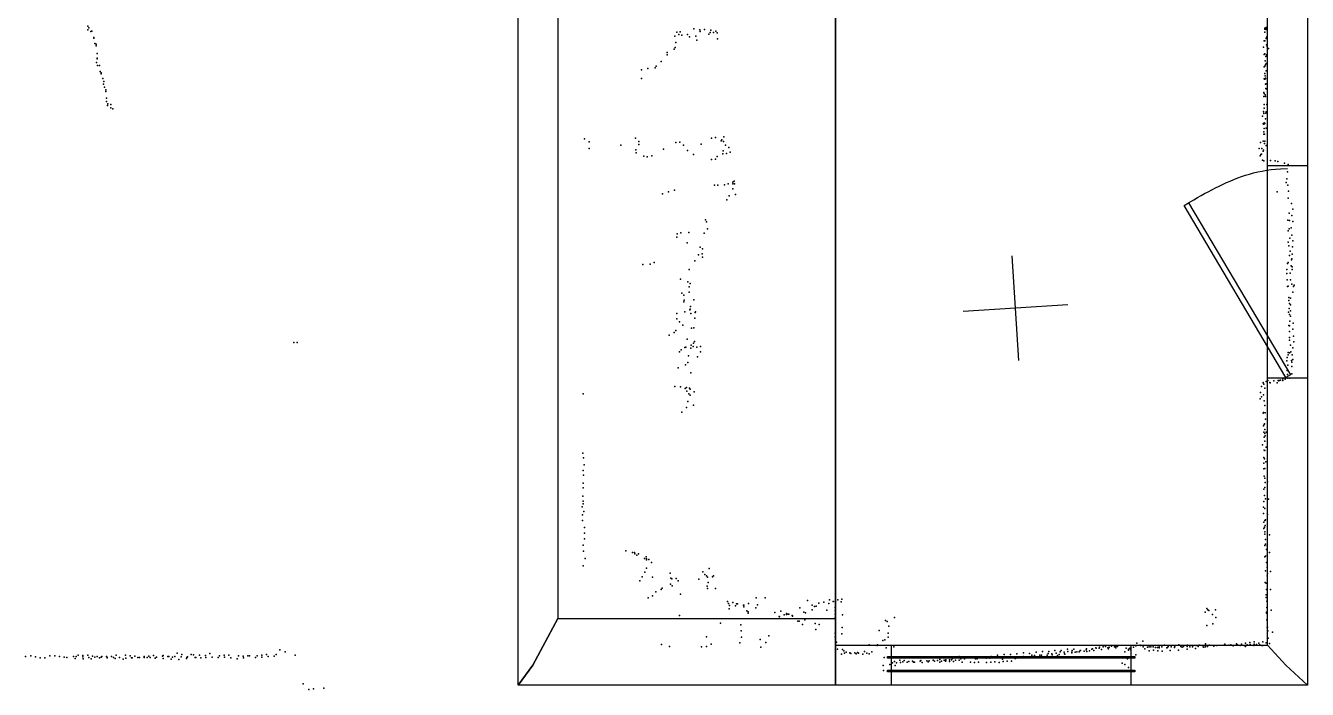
# Model space of a CAD drawing. Header units: millimetres. Extents: x -302 to 10725, y -3998 to 3227.
# Drawn here: x 4081 to 8979, y -3998 to -1463 of the extents above; entities that cross this region are included whole.
import ezdxf

# ---------------------------------------------------------------- set-up
doc = ezdxf.new("R2010")
doc.units = ezdxf.units.MM
for name, color, linetype in [('DOORS', 7, 'Continuous'), ('P', 9, 'Continuous'), ('PANOS', 10, 'Continuous'), ('ROOMS', 1, 'Continuous'), ('WALLS', 3, 'Continuous'), ('WINDOWS', 6, 'Continuous')]:
    doc.layers.add(name, color=color, linetype=linetype)

# ---------------------------------------------------------------- blocks, each defined once
blk = doc.blocks.new('1-Standard_43')
for points in [[(-590, 42.9766), (589.999, 42.9766), (589.999, 32.9766), (-590, 32.9766), (-590, 42.9766)], [(-590.014, -44.0958), (589.985, -44.0958), (589.985, -54.0958), (-590.014, -54.0958), (-590.014, -44.0958)]]:
    blk.add_lwpolyline(points)
blk = doc.blocks.new('1-Standard_3D')
for points in [[(-403.982, 5.64828), (253.382, 394.931), (263.573, 377.722), (-393.791, -11.5606), (-403.982, 5.64828)], [(263.573, 377.722), (275.367, 357.142), (283.15, 343.495), (290.844, 329.879), (298.429, 316.269), (305.882, 302.642), (313.184, 288.973), (320.313, 275.239), (327.249, 261.416), (333.971, 247.479), (340.456, 233.405), (346.686, 219.17), (352.638, 204.75), (358.291, 190.121), (363.626, 175.258), (368.62, 160.139), (373.253, 144.738), (377.503, 129.032), (381.351, 112.998), (384.774, 96.6102), (387.752, 79.8457), (390.265, 62.6802), (392.29, 45.0899), (393.807, 27.0508), (395.085, -0.90191)]]:
    blk.add_lwpolyline(points)

msp = doc.modelspace()

# ---------------------------------------------------------------- linework, layer by layer
at = {"layer": 'DOORS'}
msp.add_lwpolyline([(8978.9, -1996.9979), (8978.9, -2809.7979), (8826.5, -2809.7979), (8826.5, -1996.9979), (8978.9, -1996.9979)], dxfattribs=at)
at = {"layer": 'P'}
for p in [(4319, -1465), (4319, -1479), (4323, -1472), (4330, -1486), (4333, -1485), (4334, -1485), (4341, -1511), (4342, -1508), (6562, -1503), (6569, -1488), (6577, -1497), (6582, -1487), (6588, -1500), (6610, -1497), (6618, -1506), (6635, -1476), (6642, -1504), (6657, -1479), (6658, -1486), (6675, -1478), (6692, -1496), (6697, -1489), (6699, -1481), (6709, -1489), (6719, -1485), (6724, -1491), (6725, -1514), (8816, -1473), (8816, -1477), (8816, -1488), (8822, -1470), (8822, -1477), (8822, -1478), (8822, -1513), (8823, -1509), (8824, -1506), (4345, -1531), (4350, -1534), (4350, -1541), (6533, -1566), (6559, -1553), (6563, -1547), (6566, -1528), (6646, -1519), (8811, -1545), (8814, -1521), (8816, -1521), (8823, -1536), (8825, -1543), (8830, -1550), (4352, -1604), (4354, -1570), (4354, -1588), (4354, -1590), (4356, -1615), (4363, -1615), (6509, -1600), (6532, -1575), (8814, -1573), (8816, -1571), (8818, -1598), (8819, -1613), (8820, -1581), (8822, -1608), (8823, -1575), (8824, -1577), (8825, -1609), (4366, -1639), (4369, -1643), (4370, -1647), (4376, -1665), (6435, -1632), (6435, -1665), (6459, -1627), (6487, -1625), (6490, -1618), (8814, -1620), (8816, -1618), (8816, -1646), (8818, -1655), (8819, -1664), (8821, -1636), (8825, -1635), (4379, -1687), (4380, -1676), (4382, -1698), (4388, -1708), (8814, -1667), (8815, -1668), (8819, -1666), (8819, -1687), (8820, -1703), (8822, -1685), (8822, -1704), (4388, -1715), (4390, -1740), (4390, -1753), (4395, -1762), (8812, -1734), (8813, -1719), (8814, -1722), (8818, -1727), (8819, -1734), (4394, -1768), (4406, -1777), (4407, -1765), (4414, -1781), (8808, -1809), (8811, -1791), (8812, -1798), (8813, -1799), (8814, -1765), (8814, -1765), (8814, -1779), (8820, -1798), (8821, -1792), (8824, -1764), (8810, -1838), (8813, -1839), (8814, -1835), (8814, -1856), (8817, -1837), (8819, -1819), (8822, -1855), (6216, -1896), (6235, -1907), (6411, -1893), (6424, -1906), (6566, -1909), (6581, -1908), (6702, -1893), (6717, -1891), (6739, -1903), (6741, -1899), (6748, -1906), (6749, -1888), (8800, -1909), (8810, -1904), (8812, -1869), (8812, -1878), (8815, -1878), (8817, -1905), (6234, -1933), (6355, -1920), (6413, -1937), (6414, -1949), (6424, -1917), (6519, -1935), (6595, -1920), (6610, -1940), (6633, -1956), (6663, -1916), (6745, -1953), (6747, -1941), (6756, -1920), (6759, -1952), (6768, -1929), (6773, -1947), (8795, -1932), (8801, -1956), (8804, -1954), (8805, -1933), (8810, -1943), (8811, -1939), (8815, -1913), (8821, -1921), (6443, -1962), (6456, -1964), (6474, -1961), (6702, -1975), (6717, -1973), (6723, -1963), (8799, -1961), (8808, -1977), (8813, -1979), (8838, -1978), (8856, -1980), (8866, -1982), (8891, -1988), (8905, -1993), (6788, -2057), (8901, -2048), (8903, -2022), (6515, -2106), (6538, -2098), (6561, -2091), (6713, -2073), (6726, -2072), (6751, -2071), (6765, -2068), (6783, -2061), (6783, -2067), (6783, -2086), (6790, -2067), (8863, -2098), (8898, -2062), (8904, -2072), (8907, -2096), (6760, -2128), (6770, -2113), (6793, -2108), (8906, -2122), (8918, -2142), (8909, -2179), (8919, -2189), (8923, -2164), (6615, -2253), (6679, -2205), (6683, -2213), (6686, -2239), (8904, -2206), (8905, -2247), (8909, -2239), (8910, -2208), (8917, -2236), (8924, -2211), (6569, -2271), (6571, -2258), (6585, -2254), (6609, -2293), (6674, -2256), (8906, -2290), (8912, -2275), (8920, -2264), (8924, -2285), (6652, -2339), (6659, -2309), (6666, -2335), (6667, -2316), (6668, -2347), (8908, -2304), (8910, -2341), (8913, -2325), (8921, -2336), (8922, -2308), (6439, -2376), (6468, -2374), (6483, -2368), (6616, -2394), (6638, -2362), (8901, -2395), (8903, -2372), (8906, -2368), (8917, -2380), (8918, -2358), (8920, -2354), (8921, -2385), (8921, -2395), (6584, -2432), (6611, -2442), (6620, -2448), (8900, -2410), (8902, -2434), (8913, -2408), (8915, -2434), (6588, -2485), (6596, -2492), (6616, -2461), (6616, -2481), (8903, -2460), (8905, -2458), (8919, -2450), (8924, -2481), (8926, -2460), (8929, -2454), (6596, -2518), (6598, -2512), (6621, -2546), (6622, -2536), (6635, -2510), (8908, -2501), (8908, -2513), (8909, -2544), (8910, -2525), (8915, -2504), (8915, -2530), (6569, -2563), (6569, -2583), (6580, -2595), (6600, -2556), (6619, -2548), (6623, -2563), (6638, -2581), (6639, -2559), (6641, -2556), (8907, -2558), (8910, -2566), (8912, -2592), (8915, -2552), (8915, -2573), (6559, -2635), (6566, -2628), (6592, -2607), (6625, -2619), (6635, -2618), (8908, -2609), (8910, -2610), (8910, -2631), (8924, -2622), (8925, -2600), (5106, -2673), (5118, -2673), (6540, -2645), (6600, -2693), (6604, -2691), (6609, -2661), (6624, -2683), (6632, -2689), (6633, -2676), (6637, -2670), (6646, -2691), (6660, -2689), (8911, -2654), (8911, -2664), (8915, -2684), (8926, -2649), (8927, -2671), (6579, -2709), (6586, -2702), (6614, -2724), (6623, -2695), (6649, -2728), (6660, -2709), (8902, -2731), (8905, -2712), (8905, -2721), (8911, -2713), (8916, -2709), (8918, -2742), (8921, -2721), (8923, -2738), (8924, -2694), (6575, -2770), (6603, -2759), (6611, -2750), (6623, -2789), (8901, -2744), (8902, -2780), (8904, -2760), (8919, -2748), (8919, -2765), (8810, -2826), (8810, -2827), (8813, -2833), (8822, -2822), (8828, -2819), (8835, -2826), (8837, -2828), (8851, -2820), (8863, -2827), (8867, -2818), (8870, -2820), (8871, -2819), (8876, -2817), (8885, -2812), (8885, -2818), (8894, -2814), (8903, -2795), (8904, -2810), (8912, -2809), (8919, -2793), (6211, -2869), (6562, -2842), (6584, -2843), (6601, -2849), (6607, -2845), (6608, -2859), (6615, -2869), (6618, -2848), (6621, -2852), (6621, -2874), (6636, -2862), (8799, -2888), (8800, -2864), (8804, -2842), (8804, -2881), (8811, -2873), (8816, -2848), (6607, -2921), (6611, -2899), (6633, -2913), (8814, -2896), (8817, -2914), (6588, -2940), (8810, -2943), (8811, -2941), (8814, -2987), (8815, -2984), (8818, -2942), (8819, -2966), (8811, -2992), (8813, -3016), (8814, -3035), (8816, -3006), (8817, -3021), (8818, -3030), (8822, -3016), (8808, -3064), (8814, -3085), (8817, -3050), (8821, -3073), (6210, -3096), (6213, -3114), (8813, -3112), (8813, -3134), (8815, -3118), (8817, -3086), (8820, -3129), (6211, -3162), (6213, -3180), (6215, -3141), (8812, -3156), (8816, -3154), (6211, -3210), (6212, -3229), (8814, -3184), (8817, -3192), (8817, -3227), (8818, -3208), (8827, -3205), (6210, -3260), (6212, -3279), (8812, -3234), (8813, -3280), (8815, -3258), (8819, -3270), (8831, -3272), (6208, -3301), (6211, -3290), (6214, -3319), (8811, -3302), (8811, -3326), (8817, -3307), (8827, -3330), (6209, -3331), (6209, -3353), (8812, -3359), (8815, -3378), (8816, -3353), (8818, -3372), (8819, -3350), (6216, -3380), (6216, -3402), (6216, -3423), (8812, -3384), (8816, -3405), (8817, -3397), (8819, -3426), (8834, -3408), (6212, -3447), (6213, -3470), (6375, -3469), (6400, -3476), (6408, -3475), (8817, -3449), (8819, -3443), (8823, -3464), (8825, -3450), (8834, -3475), (6212, -3526), (6219, -3498), (6409, -3480), (6416, -3486), (6423, -3480), (6446, -3498), (6452, -3492), (6453, -3499), (6454, -3503), (6463, -3502), (6473, -3513), (8817, -3492), (8819, -3490), (8823, -3513), (8825, -3485), (6437, -3568), (6447, -3550), (6454, -3535), (6476, -3569), (6544, -3554), (6546, -3573), (6567, -3575), (6669, -3549), (6677, -3559), (6683, -3564), (6687, -3570), (6693, -3536), (6706, -3568), (6709, -3564), (8819, -3545), (8825, -3533), (8825, -3565), (8826, -3556), (8838, -3548), (6428, -3584), (6510, -3617), (6514, -3612), (6545, -3596), (6550, -3576), (6551, -3603), (6574, -3583), (6654, -3577), (6685, -3604), (6687, -3613), (6689, -3590), (6717, -3613), (8818, -3590), (8822, -3593), (8823, -3617), (8838, -3617), (6460, -3649), (6476, -3641), (6489, -3625), (6583, -3634), (6763, -3663), (6767, -3670), (6783, -3666), (6797, -3672), (6801, -3671), (6843, -3670), (6872, -3649), (6907, -3649), (7069, -3659), (7112, -3669), (7131, -3665), (7150, -3670), (7153, -3656), (7167, -3662), (7174, -3663), (7176, -3657), (7185, -3656), (7197, -3664), (7200, -3654), (8822, -3637), (8822, -3647), (8824, -3661), (6580, -3716), (6769, -3690), (6771, -3678), (6793, -3679), (6824, -3676), (6826, -3677), (6826, -3683), (6837, -3698), (6842, -3702), (6842, -3707), (6871, -3687), (6878, -3675), (6944, -3705), (6961, -3720), (6962, -3721), (6967, -3699), (6980, -3713), (6988, -3708), (6989, -3712), (6995, -3711), (6997, -3711), (7010, -3716), (7012, -3717), (7012, -3719), (7040, -3687), (7055, -3703), (7061, -3706), (7087, -3676), (7087, -3694), (7095, -3682), (7102, -3680), (7142, -3695), (7174, -3686), (7175, -3698), (7175, -3711), (7202, -3714), (8588, -3703), (8595, -3689), (8598, -3694), (8603, -3697), (8616, -3712), (8628, -3694), (8823, -3703), (8823, -3707), (8824, -3685), (8841, -3696), (6736, -3745), (6814, -3752), (7032, -3737), (7037, -3737), (7050, -3750), (7059, -3733), (7098, -3747), (7100, -3770), (7113, -3750), (7175, -3725), (7176, -3751), (7201, -3762), (7367, -3735), (7373, -3739), (7379, -3757), (7401, -3724), (8595, -3754), (8618, -3748), (8629, -3723), (8824, -3733), (8825, -3760), (8827, -3761), (6683, -3797), (6810, -3820), (6815, -3775), (6816, -3799), (6888, -3807), (6910, -3819), (6921, -3793), (7174, -3784), (7175, -3797), (7180, -3818), (7200, -3786), (7343, -3773), (7356, -3811), (7364, -3809), (7377, -3784), (7377, -3799), (8350, -3814), (8759, -3819), (8775, -3817), (8809, -3816), (8822, -3820), (8828, -3775), (8829, -3802), (8846, -3779), (4282, -3868), (4300, -3869), (4319, -3867), (4427, -3868), (4462, -3868), (4570, -3869), (4606, -3869), (4660, -3860), (4678, -3865), (4714, -3865), (4722, -3866), (4746, -3867), (4768, -3869), (4785, -3861), (4840, -3868), (4857, -3868), (4984, -3867), (5002, -3865), (5038, -3865), (5053, -3847), (5073, -3855), (5111, -3867), (6511, -3827), (6542, -3834), (6664, -3835), (6683, -3834), (6701, -3825), (6890, -3837), (7184, -3845), (7199, -3864), (7202, -3846), (7207, -3851), (7210, -3860), (7217, -3856), (7230, -3858), (7232, -3860), (7234, -3861), (7249, -3859), (7255, -3862), (7260, -3857), (7264, -3860), (7280, -3864), (7287, -3853), (7296, -3860), (7304, -3828), (7305, -3862), (7314, -3855), (7335, -3831), (7336, -3828), (7369, -3840), (7399, -3835), (7795, -3868), (7820, -3865), (7845, -3865), (7869, -3862), (7894, -3859), (7917, -3861), (7926, -3868), (7936, -3869), (7942, -3856), (7956, -3867), (7963, -3867), (7967, -3853), (7984, -3867), (7988, -3861), (7991, -3853), (8003, -3862), (8004, -3866), (8014, -3849), (8019, -3860), (8024, -3869), (8031, -3865), (8034, -3855), (8038, -3849), (8049, -3856), (8051, -3862), (8052, -3863), (8062, -3845), (8064, -3854), (8079, -3856), (8079, -3858), (8080, -3850), (8086, -3845), (8091, -3856), (8098, -3855), (8107, -3855), (8111, -3849), (8112, -3849), (8126, -3852), (8133, -3847), (8135, -3843), (8136, -3853), (8146, -3851), (8155, -3845), (8158, -3843), (8163, -3849), (8170, -3840), (8172, -3841), (8183, -3841), (8185, -3837), (8192, -3846), (8198, -3835), (8207, -3834), (8216, -3839), (8219, -3843), (8221, -3837), (8231, -3833), (8242, -3836), (8247, -3834), (8247, -3840), (8254, -3834), (8282, -3855), (8287, -3841), (8295, -3844), (8296, -3848), (8301, -3841), (8303, -3846), (8315, -3837), (8323, -3866), (8324, -3832), (8327, -3821), (8340, -3829), (8342, -3831), (8352, -3835), (8358, -3843), (8368, -3837), (8375, -3836), (8375, -3851), (8381, -3836), (8390, -3836), (8391, -3848), (8399, -3838), (8406, -3838), (8407, -3851), (8412, -3836), (8412, -3840), (8423, -3836), (8424, -3852), (8433, -3829), (8442, -3839), (8444, -3838), (8447, -3834), (8455, -3849), (8459, -3835), (8471, -3832), (8471, -3838), (8474, -3832), (8487, -3848), (8488, -3828), (8495, -3834), (8501, -3837), (8506, -3834), (8519, -3834), (8519, -3845), (8521, -3829), (8530, -3835), (8540, -3836), (8542, -3831), (8551, -3842), (8554, -3830), (8561, -3834), (8566, -3829), (8581, -3835), (8583, -3837), (8590, -3824), (8590, -3835), (8597, -3834), (8604, -3829), (8621, -3833), (8632, -3831), (8662, -3828), (8663, -3826), (8679, -3829), (8687, -3828), (8696, -3832), (8708, -3824), (8712, -3828), (8712, -3829), (8722, -3830), (8727, -3826), (8737, -3830), (8743, -3822), (8743, -3834), (8749, -3828), (8760, -3827), (8774, -3830), (8776, -3825), (8785, -3827), (8794, -3822), (8797, -3828), (8805, -3831), (8809, -3830), (8834, -3823), (4081, -3873), (4101, -3870), (4119, -3874), (4136, -3878), (4154, -3878), (4174, -3870), (4192, -3870), (4210, -3872), (4228, -3875), (4239, -3877), (4264, -3872), (4270, -3880), (4274, -3873), (4299, -3874), (4301, -3881), (4322, -3876), (4331, -3881), (4336, -3871), (4346, -3875), (4354, -3872), (4363, -3878), (4369, -3875), (4372, -3873), (4390, -3873), (4393, -3877), (4393, -3878), (4409, -3872), (4417, -3877), (4423, -3880), (4440, -3877), (4454, -3883), (4464, -3879), (4480, -3870), (4485, -3878), (4488, -3878), (4498, -3871), (4510, -3877), (4516, -3877), (4534, -3872), (4534, -3876), (4546, -3876), (4552, -3871), (4557, -3877), (4576, -3879), (4581, -3875), (4604, -3871), (4607, -3880), (4624, -3872), (4628, -3872), (4637, -3883), (4642, -3875), (4651, -3872), (4667, -3884), (4675, -3874), (4696, -3880), (4697, -3876), (4699, -3874), (4729, -3876), (4732, -3876), (4750, -3878), (4770, -3876), (4794, -3875), (4817, -3877), (4822, -3870), (4841, -3875), (4865, -3878), (4889, -3881), (4894, -3870), (4912, -3871), (4913, -3878), (4930, -3870), (4936, -3870), (4960, -3877), (4966, -3870), (4984, -3875), (5008, -3872), (5031, -3871), (7358, -3907), (7362, -3876), (7384, -3903), (7394, -3897), (7401, -3892), (7404, -3907), (7409, -3897), (7422, -3886), (7424, -3895), (7433, -3893), (7438, -3888), (7449, -3894), (7456, -3892), (7470, -3890), (7474, -3894), (7478, -3894), (7499, -3891), (7501, -3889), (7502, -3888), (7507, -3895), (7525, -3889), (7530, -3893), (7534, -3889), (7549, -3886), (7554, -3891), (7566, -3888), (7574, -3884), (7575, -3894), (7581, -3890), (7591, -3886), (7596, -3891), (7598, -3885), (7598, -3889), (7612, -3885), (7612, -3892), (7619, -3885), (7623, -3880), (7627, -3892), (7634, -3887), (7648, -3873), (7648, -3887), (7655, -3881), (7660, -3894), (7669, -3881), (7673, -3877), (7691, -3894), (7697, -3877), (7697, -3878), (7707, -3896), (7711, -3881), (7717, -3881), (7722, -3875), (7722, -3894), (7746, -3877), (7747, -3875), (7752, -3879), (7753, -3895), (7766, -3879), (7769, -3894), (7770, -3872), (7785, -3893), (7787, -3876), (7801, -3895), (7814, -3883), (7817, -3892), (7832, -3891), (7841, -3878), (7848, -3890), (7862, -3880), (7863, -3880), (7889, -3876), (7894, -3873), (7909, -3876), (7970, -3876), (7997, -3874), (8271, -3898), (8281, -3903), (8292, -3881), (8296, -3915), (7359, -3926), (8290, -3930), (5142, -3977), (5163, -3998), (5181, -3996), (5220, -3994)]:
    msp.add_point(p, dxfattribs=at)
at = {"layer": 'PANOS'}
for points in [[(7875.8831, -2741.834), (7851.0457, -2342.6058)], [(8063.0784, -2529.8012), (7663.8503, -2554.6386)]]:
    msp.add_lwpolyline(points, dxfattribs=at)
at = {"layer": 'ROOMS'}
for points in [[(7175.5, -3829.05), (8826.5, -3829.05), (8826.5, 438.15), (6102.35, 438.15), (6102.35, -1035.05), (7175.5, -1035.05), (7175.5, -1117.6), (7175.5, -3829.05)], [(7175.5, -3829.05), (7175.5, -1117.6), (6115.05, -1117.6), (6115.05, -3727.45), (7175.5, -3727.45)]]:
    msp.add_lwpolyline(points, close=True, dxfattribs=at)
at = {"layer": 'WALLS'}
for points in [[(8978.9, 285.75), (8978.9, -3981.45), (8896.35, -3905.25), (8826.5, -3829.05), (8826.5, 438.15), (8896.35, 400.05), (8978.9, 285.75)], [(6115.05, -1117.6), (6115.05, -3727.45), (6019.8, -3905.25), (5962.65, -3981.45), (5962.65, -1206.997), (6019.8, -1085.85), (6115.05, -1117.6)], [(6115.05, -3727.45), (7175.5, -3727.45), (7175.5, -3905.25), (7175.5, -3981.45), (5962.65, -3981.45), (6019.8, -3905.25), (6115.05, -3727.45)], [(8978.9, -3981.45), (7175.5, -3981.45), (7175.5, -3905.25), (7175.5, -3829.05), (8826.5, -3829.05), (8896.35, -3905.25), (8978.9, -3981.45)]]:
    msp.add_lwpolyline(points, dxfattribs=at)
at = {"layer": 'WINDOWS'}
msp.add_lwpolyline([(8304.2445, -3981.45), (7389.8445, -3981.45), (7389.8445, -3829.05), (8304.2445, -3829.05), (8304.2445, -3981.45)], dxfattribs=at)

# ---------------------------------------------------------------- block references
at = {"layer": 'DOORS', "xscale": -1, "yscale": -1, "rotation": 270}
msp.add_blockref('1-Standard_3D', (8902.7, -2403.4), dxfattribs=at)
at = {"layer": 'WINDOWS', "xscale": 0.8, "yscale": 0.6, "rotation": 180}
msp.add_blockref('1-Standard_43', (7847, -3905.3), dxfattribs=at)

doc.saveas('drawing.dxf')
